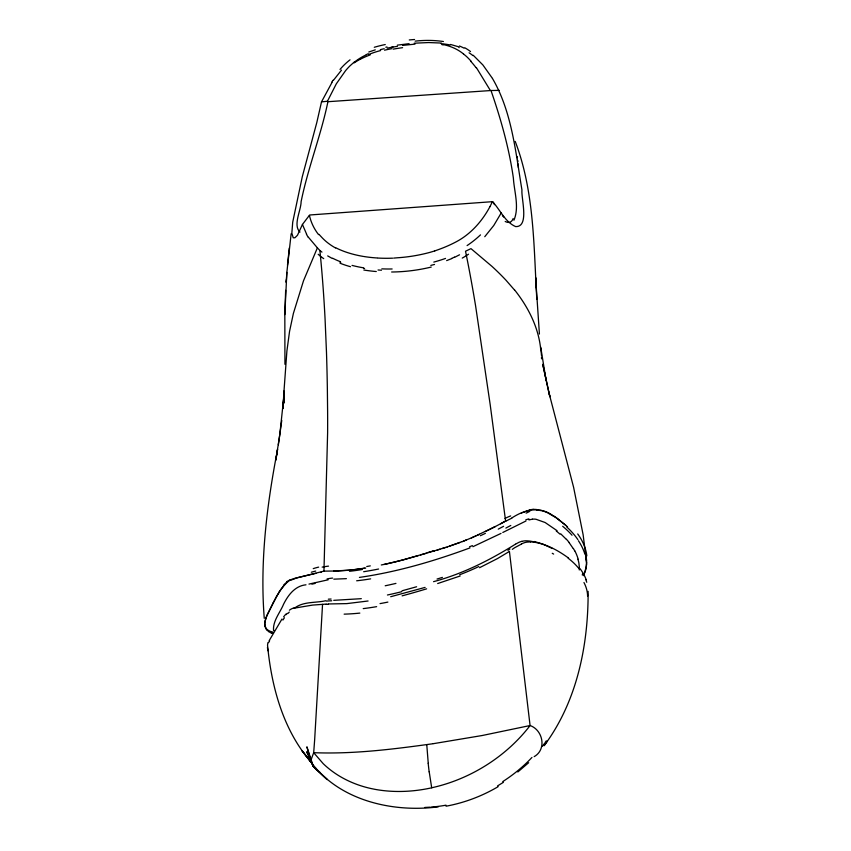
<?xml version="1.0" encoding="UTF-8"?>
<svg xmlns="http://www.w3.org/2000/svg" width="851" height="851" viewBox="0 0 851 851"><rect width="100%" height="100%" fill="white"/><g stroke="black" fill="none" stroke-linecap="round" stroke-linejoin="round"><path stroke-width="1.28" d="M285.649 290.329L284.83 314.604L284.936 364.292M588.126 591.36C588.339 645.398 577.031 701.554 544.204 745.593M284.83 314.604L286.851 272.405L291.148 233.748M299.754 577.18L323.954 571.127L327.614 432.872A411.15 88.578 -89.7 0 0 327.614 411.661L327.358 388.684A494.527 106.566 -89.7 0 0 326.476 352.186L325.071 319.04A362.452 78.132 -89.7 0 0 320.646 258.215L319.902 250.513L317.391 247.843L303.499 280.798L293.393 313.402L289.553 331.39L286.893 351.091L283.894 392.439L284.415 402.906M586.488 564.777L586.509 561.713M326.156 604.061L322.55 604.37L314.647 739.923L313.689 752.688L311.104 759.72L311.594 763.06L313.168 766.208L319.433 772.048M286.383 279.617L286.234 282.372L286.851 272.405M283.979 390.971L282.968 408.512L283.787 397.172L279.83 434.361L275.83 460.125L277.575 449.434C266.831 504.962 259.8 561.756 264.267 618.358M289.308 248.024L287.489 265.214M278.362 444.754L281.777 420.394M327.784 102.375C320.753 135.947 307.934 168.019 301.116 201.655C301.063 210.452 292.712 225.313 299.967 232.057M586.073 568.17L583.956 574.659M332.071 82.313L321.508 101.875L316.817 122.48L302.265 176.817L292.712 222.175L291.84 233.163L293.233 237.78L294.925 237.769L297.456 235.291L302.445 224.462L309.456 215.239M310.126 214.963L492.431 201.676C500.271 209.612 504.76 221.877 515.653 226.6C529.652 227.164 521.057 198.166 521.95 189.954C515.642 152.435 511.983 111.885 492.463 78.452M327.433 101.258L336.336 83.781L345.559 70.676A78.313 57.794 -11.6 0 1 350.006 65.835L354.059 62.208M492.431 201.676L489.921 206.697M501.228 212.931L493.782 225.472L484.762 236.716M584.222 573.989L583.329 575.67M276.149 597.296L267.203 614.805L265.001 621.166A37.455 24.19 12 0 0 264.778 622.677L265.023 626.41M272.48 604.295L265.948 617.666L264.682 623.719A23.381 15.073 12 0 0 264.895 625.145L266.193 629.027M272.618 603.997L273.097 603.072M273.214 602.848L274.501 600.38M269.182 640.633L281.968 619.028M274.596 600.189L277.66 594.636L276.245 597.125M489.878 206.782C481.996 221.505 470.326 234.61 455.317 242.269A99.28 71.048 -14.5 0 1 439.01 249.396L434.808 250.907M277.703 594.562L282.021 587.935L286.787 582.669M277.745 594.477L279.128 592.211M333.39 80.356L341.506 70.122M544.97 742.753L546.246 740.913M280.979 589.456L282.383 587.562M542.332 746.401L544.332 743.668M282.511 587.403L283.426 586.265M283.617 616.805L285.904 614.071M513.919 220.239C519.546 207.112 514.195 191.794 513.376 178.082C509.121 148.17 500.845 119.034 490.995 90.525L327.901 101.705M286.915 582.552L290.382 579.829M294.744 607.965C303.424 601.359 315.519 603.051 325.688 600.763M517.812 771.985L528.684 762.687M512.313 549.331L514.047 548.108A20.275 18.318 -81.6 0 1 514.972 547.544L521.461 544.055M534.162 756.645C546.895 749.508 543.034 730.052 530.077 725.531L482.23 735.509L433.329 743.678M508.951 551.703L497.633 558.49L479.538 567.713M290.489 579.765L294.882 578.361M503.398 782.324L497.569 785.898M459.54 254.789L454.647 257.289M514.515 290L506.037 280.266A337.911 188.39 8.9 0 0 491.952 266.363L470.975 248.63L465.518 251.236A179.455 19.669 81.6 0 1 475.613 305.977L490.176 404.533L505.611 521.089L500.548 523.812M516.004 543.885L518.429 542.587A19.286 16.786 -82.4 0 1 521.833 541.353M515.6 544.097C490.016 560.075 462.848 573.829 433.563 581.669M494.25 527.12L505.611 521.089M502.813 532.471L525.971 520.993M500.994 533.417L472.911 546.693M495.431 526.503L474.433 536.577M290.563 580.297L297.393 577.68L316.008 573.319M494.123 527.173L485.453 531.492M523.322 512.462L529.875 509.845M511.887 517.929C525.067 509.345 540.194 505.802 553.767 516.206M366.292 54.602L368.238 53.741M479.453 534.322L477.454 535.236M476.039 535.864L471.39 537.896M473.188 537.119L465.986 540.14M451.668 258.63L446.647 260.608M466.295 540.013L462.178 541.63M465.582 540.3L464.774 540.619M470.018 547.874C434.233 561.107 397.268 571.946 359.43 577.403M464.369 540.779L463.561 541.098M462.348 541.566L447.179 546.938M460.189 575.978L437.68 583.541M460.114 542.417L449.7 546.097M368.791 52.007L375.27 49.858M293.638 608.252L312.615 605.082L322.55 604.37M434.712 250.939L430.032 252.343A119.268 85.281 -14.5 0 1 397.364 257.779L393.715 258.098M447.605 546.789L442.073 548.555M445.498 547.47L437.084 550.065M439.978 549.203L432.893 551.32M425.096 587.403L390.694 596.721M434.595 550.82L402.608 560.032M528.95 519.918L532.428 519.174M426.638 553.171L420.458 554.969M416.607 586.764L402.055 590.796M418.415 555.565L400.715 560.532M434.531 264.448L430.829 265.406M380.323 49.666L384.195 48.698M402.374 560.011L396.513 561.522M400.353 560.628L386.907 563.83A208.697 85.174 -26 0 1 381.301 564.968M295.042 578.318L299.095 577.34M396.215 561.681L383.992 564.479M305.988 584.807C295.01 585.85 288.095 595.126 283.564 604.242C280.107 612.656 272.905 620.698 273.511 630.219M308.977 584.094L328.178 579.797M385.811 47.22L386.992 46.975M273.011 632.867L271.799 632.484M391.726 47.135L392.939 46.911M320.742 572.393L321.295 572.298M365.717 568.011L350.676 570.117L333.624 571M362.93 568.479L364.717 568.181M362.228 568.585L352.718 569.872M368.079 600.997L346.782 603.614L328.326 603.965M397.343 45.156L409.097 43.678M432.925 743.742C393.449 749.188 353.622 754.252 313.689 752.688L323.21 763.666A135.756 106.652 -30.6 0 0 355.441 783.867A132.043 103.726 -30.6 0 0 370.983 788.526L375.057 789.356A138.809 109.045 -30.6 0 0 431.691 787.813L429.212 771.793M321.508 101.875L327.422 101.258M402.619 45.411L414.99 44.135M361.313 598.678L333.741 600.338M352.42 569.904L350.644 570.096M350.431 570.117L337.687 570.989M430.989 807.12L435.127 806.737A112.789 82.983 -21 0 0 445.988 805.174M438.265 806.844C391.545 813.003 336.496 799.94 308.828 759.018L312.306 763.017M414.203 43.21L428.67 42.55L441.392 43.061M429.957 807.184L424.809 807.461M490.995 90.525L499.367 90.376M346.389 578.659L333.815 579.159M337.634 571L323.954 571.127M530.567 541.917L527.407 542.076A19.36 17.105 80 0 0 521.44 544.012M381.493 270.203L378.025 269.99M377.28 257.981L375.525 257.864A114.321 81.813 -14.5 0 1 363.685 256.481M533.63 542.108C546.47 544.012 558.213 550.48 568.564 558.075M364.579 268.48L363.792 268.352M441.903 44.646L443.052 44.848M363.228 256.406L363.037 256.374A104.758 74.984 -14.6 0 1 351.803 253.885L349.793 253.3A92.727 66.367 -14.5 0 1 335.975 247.886L335.805 247.79M534.322 541.502L542.874 544.097L552.331 548.48M450.519 44.454L458.349 46.72L459.168 47.667M340.783 262.278L339.879 261.927M332.358 258.513L327.688 255.906M320.348 772.623L319.731 772.24M268.905 631.74L270.746 632.74A14.286 11.148 -53.3 0 0 271.331 633.07M268.714 631.602L267.161 630.24M558.767 519.642L567.521 526.833M321.944 252.098L319.902 250.513M463.465 53.921L466.22 56.24A105.928 76.93 -17.5 0 1 470.295 60.347L471.231 61.304M557.054 530.684L545.119 522.514L535.981 519.259A19.211 16.392 89.1 0 0 532.428 519.184M473.273 55.304L482.889 64.963L492.357 78.271M565.734 525.227L555.863 517.578L547.799 512.876A51.496 44.071 -66.7 0 0 540.683 510.387M317.295 247.758L308.434 237.269M560.745 533.854L566.309 539.332M503.835 217.101L502.398 215.707M318.997 234.365L321.742 237.323A79.579 56.985 -14.7 0 0 335.56 247.981M578.563 567.628L579.552 568.862M310.349 761.347C282.872 729.296 271.416 686.214 267.554 645.249A39.593 23.392 6.3 0 1 267.991 642.516M569.191 542.725L573.191 548.523M476.369 67.591L490.112 90.089M266.32 629.197L266.437 629.368A18.254 12.276 -15.4 0 0 267.225 630.197M310.381 758.592L306.679 751.805L313.328 766.432L327.124 779.537L313.328 766.432L306.881 746.827L311.519 762.836M315.327 767.645L316.561 769.91M306.605 234.153L302.445 224.462M494.484 204.644L493.186 202.059M265.672 628.123L265.076 626.581M268.437 651.185L268.108 650.494M585.871 579.765L586.743 582.265M515.217 141.415C534.407 191.635 533.715 246.322 536.811 299.254M585.169 553.735L585.552 555.182M548.693 391.811L549.906 396.779L542.747 364.313L548.693 391.811L573.595 487.261L583.137 534.8L586.499 561.575M546.108 380.376L540.715 347.123M585.711 555.884L586.541 562.511M517.163 156.616L517.365 157.839M517.738 160.296L517.897 161.53M509.419 551.395L530.077 725.531L527.886 728.339A138.107 108.492 -30.6 0 1 431.691 787.771M540.928 348.804L541.47 355.495M428.244 763.283L426.766 744.625M518.163 163.977L518.397 167.668M539.417 334.049L535.609 277.522L536.236 287.755M267.416 647.505L267.767 649.515A24.413 13.159 9.1 0 0 268.225 650.494M579.414 567.606L578.85 562.809A101.631 59.591 5.5 0 0 577.893 559.213M541.513 357.165L541.534 358.824M326.444 601.083A101.737 24.488 12.6 0 1 331.688 600.774M328.316 599.189A87.823 22.413 13.7 0 1 331.103 599.04M359.835 613.103A193.656 70.548 -24.5 0 1 344.134 614.145M395.938 583.403A181.38 53.496 -21 0 1 385.205 585.775M401.651 591.7A178.061 73.229 -25.7 0 1 387.428 594.998M426.628 588.839A116.874 14.031 -18.4 0 1 402.129 595.849M521.833 541.385A26.083 22.945 -89.1 0 1 525.365 540.8A41.252 36.338 78.8 0 1 534.237 541.97M552.256 553.31A87.94 46.922 4.9 0 1 553.629 554.075M498.165 786.643A117.746 86.419 -21 0 1 446.02 806.205M531.949 757.443A127.863 92.461 -20.7 0 1 502.728 781.612M429.17 771.878A51.762 8.085 84.9 0 1 428.191 763.315M547.363 740.944A146.617 107.651 -19.8 0 1 544.097 745.614M509.962 548.959A36.412 16.105 -27.8 0 1 507.919 550.363M478.815 566.532A179.508 130.352 -19 0 1 459.678 574.733M442.414 577.382A123.427 3.308 -17.3 0 1 437.02 579.052M387.875 602.093A174.849 75.59 -26.1 0 1 380.035 603.604M376.631 606.657A177.157 64.57 -23.5 0 1 363.228 608.614M326.21 604.338A131.224 93.631 69.3 0 1 328.38 604.274M289.414 610.199A47.23 22.296 87.4 0 1 293.616 608.039M287.946 613.465A72.207 35.221 84.6 0 1 289.287 612.071M286.17 614.624A102.088 53.858 75.7 0 1 287.33 613.316M282.904 620.071A150.404 88.504 57.8 0 1 284.425 617.741M268.618 642.633A54.549 32.178 6.5 0 1 269.607 640.75M583.967 582.52A72.909 43.071 9.3 0 1 587.605 596.125M580.084 568.734A95.333 55.528 1.9 0 1 586.201 579.733M568.181 558.245A92.036 54.081 1.4 0 1 578.223 567.723M530.567 541.874A39.465 35.04 87.8 0 1 533.63 542.023M272.926 632.133A17.807 12.339 -21.4 0 1 265.895 628.251M579.18 567.585A84.94 49.666 8.7 0 1 579.265 569.968M574.808 550.831A100.397 58.985 5 0 1 578.169 559.203M573.372 548.491A107.726 62.783 6.3 0 1 574.691 550.852M566.458 539.3A89.366 51.188 7.9 0 1 569.34 542.693M556.277 531.003A132.203 78.132 5.8 0 1 559.979 534.141M525.812 519.833A39.678 31.625 -68.7 0 1 528.896 518.865M472.401 545.597A147.212 103.428 -20.3 0 1 469.539 546.757M362.249 569.51A238.025 139.436 -38.9 0 1 349.506 571.287M327.061 578.935A60.591 26.073 23.2 0 1 332.624 578.084M311.945 584.158A281.341 15.158 -8.1 0 1 315.072 583.435M273.937 630.793A12.063 7.85 -5.1 0 1 273.639 630.187M582.627 573.702A35.306 21.115 51.3 0 1 582.275 574.999M586.403 564.777A77.601 44.975 -0.5 0 1 585.435 569.723M577.712 533.949A109.513 65.091 2.7 0 1 586.828 555.873M562.681 526.28A104.758 58.825 9.6 0 1 572.021 535.215M536.885 510.004A51.709 44.061 -63.1 0 1 540.63 510.589M533.173 509.409A28.317 24.381 -83 0 1 536.97 509.579M529.907 509.962A23.264 20.03 88.9 0 1 533.173 509.313M522.61 512.504A40.816 6.936 -20.6 0 1 521.323 513.121M529.886 511.291A61.166 7.148 -22.2 0 1 526.152 513.164M505.537 521.323A77.313 18.201 -31 0 1 511.759 518.185M504.983 518.45A43.784 29.7 -40.1 0 1 510.664 515.919M485.41 533.343A198.326 101.726 -21.8 0 1 480.347 535.715M433.723 550.788A121.714 4.702 -16.8 0 1 427.798 552.544M370.642 578.861A205.506 78.76 -25 0 1 356.654 580.797M370.291 565.872A199.049 49.39 -19.5 0 1 366.749 566.511M322.157 567.117A119.374 55.166 23.8 0 1 328.529 566.128M313.242 568.638A94.153 31.976 14.4 0 1 318.646 567.128M311.338 572.223A94.578 21.52 6.2 0 1 315.689 571.074M286.659 581.744A88.259 41.965 77.7 0 1 290.425 579.776M283.394 585.339A72.973 33.657 82.5 0 1 286.84 582.222M318.551 234.599A91.6 65.559 -15.6 0 1 309.434 215.441M354.144 62.889A52.943 33.838 -15.6 0 1 360.356 59.155M360.26 59.272A59.027 40.593 -13.7 0 1 370.238 54.879M513.153 218.526A73.739 16.967 69.2 0 1 505.196 221.451M480.475 234.876A82.068 53.305 -18.1 0 1 467.093 245.577M392.619 258.172A120.416 86.185 -14.6 0 1 377.95 258.055M340.028 69.42A70.527 54.624 -6.8 0 1 350.016 59.836M331.752 82.207A132.277 100.748 -6.2 0 1 333.06 80.239M470.911 61.485A153.946 111.141 -15.8 0 1 476.092 67.74M443.222 44.56A57.251 41.656 -17.9 0 1 463.444 53.932M415.139 41.135A89.025 63.538 -16.5 0 1 443.414 41.518M393.173 49.145A129.416 76.824 -12.3 0 1 402.587 47.677M384.546 50.188A110.024 71.058 -12.8 0 1 391.928 48.645M368.685 54.485A67.101 46.72 -12.8 0 1 380.588 50.571M354.207 62.304A48.347 35.221 -12.2 0 1 366.409 54.772M469.092 52.794A81.356 60.942 -21.5 0 1 472.933 55.581M464.784 47.784A67.899 50.815 -21.6 0 1 470.529 51.539M459.391 45.997A57.123 40.412 -14 0 1 464.05 48.145M374.28 47.284A95.833 69.569 -11.5 0 1 385.258 44.539M387.205 48.145A130.98 81.685 -11.9 0 1 397.406 46.358M409.267 39.954A157.637 101.141 -11.5 0 1 414.565 39.497M441.19 43.678A74.622 57.081 -17.7 0 1 450.253 44.986M323.72 258.651A86.791 59.081 -9.4 0 1 318.168 254.279M340.145 261.597A95.429 70.176 -14.9 0 1 332.624 258.236M350.516 266.714A106.503 78.335 -15 0 1 340.028 263.214M363.537 267.831A115.821 82.621 -12.8 0 1 352.048 265.406M376.291 271.533A130.054 92.227 -12.6 0 1 363.834 270.022M392.13 268.969A119.385 88.674 -14.1 0 1 381.844 268.852M431.234 267.065A129.852 94.301 -13.6 0 1 391.63 272.001M445.52 258.427A103.205 69.176 -13.3 0 1 433.797 262.087M454.53 257.098A77.867 69.516 -4.6 0 1 451.573 258.427M468.529 254.204A84.568 65.442 -13.6 0 1 462.263 258.098M378.599 569.021A194.422 58.219 -21.7 0 1 363.654 571.723M503.601 526.301A193.326 78.739 -23.4 0 1 498.25 529.131M553.916 516.121A116.332 70.548 4.9 0 1 558.926 519.567M566.84 527.035A107.822 61.038 8.9 0 1 577.85 539.587M578.414 540.736A109.268 63.602 6.5 0 1 584.765 553.756M585.807 555.171A95.142 56.219 3.8 0 1 586.594 560.99M586.594 562.511A80.196 47.103 6.3 0 1 586.052 568.17M585.658 569.84A64.963 38.338 11.4 0 1 584.031 573.925M514.642 289.978A261.47 145.723 9 0 1 540.651 348.782M505.866 528.088A75.665 10.34 -30 0 1 510.791 525.471M308.243 237.355A97.939 69.931 -13.1 0 1 306.445 234.216M272.597 632.782A11.34 2.287 1.5 0 1 273.097 632.687M272.118 632.974A4.893 3.319 65.1 0 1 271.373 632.878M279.064 592.094A148.712 76.207 73.4 0 1 280.926 589.339M311.455 762.57L301.967 750.593L311.455 762.57"/></g></svg>
